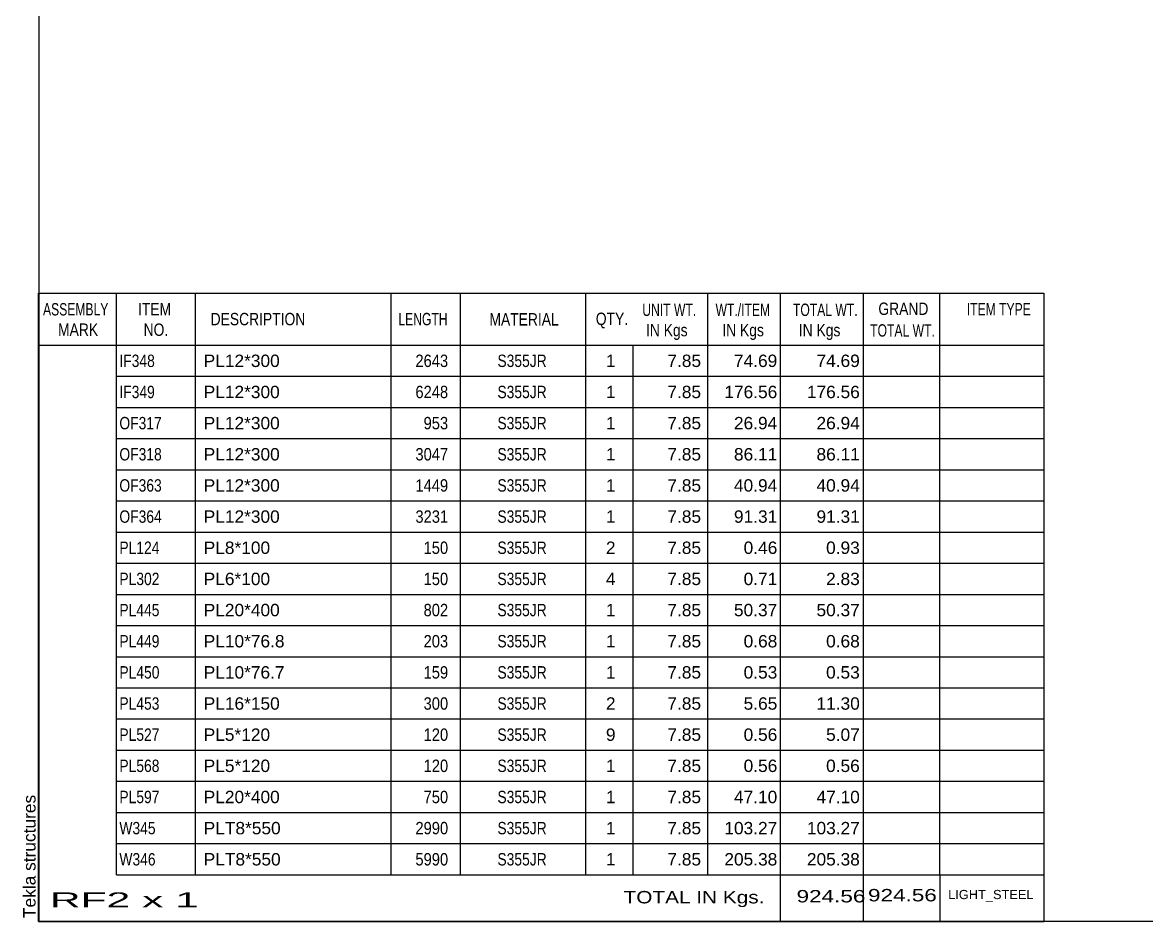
# Model space of a CAD drawing. Header units: millimetres. Extents: x -26 to 377, y -200 to 77.
# Drawn here: x -25.6 to 147.7, y -200.2 to -61.6 of the extents above; entities that cross this region are included whole.
import ezdxf

# ---------------------------------------------------------------- set-up
doc = ezdxf.new("R2010")
doc.units = ezdxf.units.MM
doc.styles.add('Arial', font='ARIAL.TTF', dxfattribs={"height": 0.2})

# ---------------------------------------------------------------- blocks, each defined once
blk = doc.blocks.new('Unknown-627307288-1211')
at = {"color": 5, "linetype": 'Continuous'}
for p, q in [((-23.04, 76.87), (-23.04, -200.13)), ((-23.04, -200.13), (376.96, -200.13))]:
    blk.add_line(p, q, dxfattribs=at)
at = {"color": 174, "linetype": 'Continuous', "style": 'Arial'}
blk.add_text('Tekla structures', height=1.9102, rotation=90, dxfattribs=at).set_placement((-23.54, -199.63))
blk = doc.blocks.new('CBS_BOM-627307288-9368')
at = {"color": 7, "linetype": 'Continuous'}
for p, q in [((-23.08, -111.36), (-23.08, -103.36)), ((-23.07, -103.36), (131.85, -103.36)), ((-11.08, -111.36), (-11.08, -103.36)), ((1.11, -111.36), (1.11, -103.36)), ((31.28, -111.36), (31.28, -103.36)), ((41.96, -111.36), (41.96, -103.36)), ((61.28, -111.36), (61.28, -103.36)), ((80.08, -111.36), (80.08, -103.36)), ((91.29, -111.36), (91.29, -103.36)), ((104.07, -111.36), (104.07, -103.36)), ((115.83, -111.36), (115.83, -103.36)), ((131.85, -103.37), (131.84, -111.35)), ((-23.08, -111.36), (131.85, -111.36)), ((-23.08, -116.16), (-23.08, -111.36)), ((-11.08, -116.16), (-11.08, -111.36)), ((1.11, -116.16), (1.11, -111.36)), ((31.28, -116.16), (31.28, -111.36)), ((41.96, -116.16), (41.96, -111.36)), ((61.28, -116.16), (61.28, -111.36)), ((68.54, -116.16), (68.54, -111.36)), ((80.08, -116.16), (80.08, -111.36)), ((91.29, -116.16), (91.29, -111.36)), ((104.07, -116.16), (104.07, -111.36)), ((115.84, -116.16), (115.84, -111.36)), ((131.85, -111.37), (131.85, -116.16)), ((-23.08, -120.96), (-23.08, -116.16)), ((-11.08, -116.16), (131.85, -116.16)), ((-11.08, -120.96), (-11.08, -116.16)), ((1.11, -120.96), (1.11, -116.16)), ((31.28, -120.96), (31.28, -116.16)), ((41.96, -120.96), (41.96, -116.16)), ((61.28, -120.96), (61.28, -116.16)), ((68.54, -120.96), (68.54, -116.16)), ((80.08, -120.96), (80.08, -116.16)), ((91.29, -120.96), (91.29, -116.16)), ((104.07, -120.96), (104.07, -116.16)), ((115.84, -120.96), (115.84, -116.16)), ((131.85, -116.17), (131.85, -120.96)), ((-23.08, -125.76), (-23.08, -120.96)), ((-11.08, -120.96), (131.85, -120.96)), ((-11.08, -125.76), (-11.08, -120.96)), ((1.11, -125.76), (1.11, -120.96)), ((31.28, -125.76), (31.28, -120.96)), ((41.96, -125.76), (41.96, -120.96)), ((61.28, -125.76), (61.28, -120.96)), ((68.54, -125.76), (68.54, -120.96)), ((80.08, -125.76), (80.08, -120.96)), ((91.29, -125.76), (91.29, -120.96)), ((104.07, -125.76), (104.07, -120.96)), ((115.84, -125.76), (115.84, -120.96)), ((131.85, -120.97), (131.85, -125.76)), ((-23.08, -130.56), (-23.08, -125.76)), ((-11.08, -125.76), (131.85, -125.76)), ((-11.08, -130.56), (-11.08, -125.76)), ((1.11, -130.56), (1.11, -125.76)), ((31.28, -130.56), (31.28, -125.76)), ((41.96, -130.56), (41.96, -125.76)), ((61.28, -130.56), (61.28, -125.76)), ((68.54, -130.56), (68.54, -125.76)), ((80.08, -130.56), (80.08, -125.76)), ((91.29, -130.56), (91.29, -125.76)), ((104.07, -130.56), (104.07, -125.76)), ((115.84, -130.56), (115.84, -125.76)), ((131.85, -125.77), (131.85, -130.56)), ((-23.08, -135.36), (-23.08, -130.56)), ((-11.08, -130.56), (131.85, -130.56)), ((-11.08, -135.36), (-11.08, -130.56)), ((1.11, -135.36), (1.11, -130.56)), ((31.28, -135.36), (31.28, -130.56)), ((41.96, -135.36), (41.96, -130.56)), ((61.28, -135.36), (61.28, -130.56)), ((68.54, -135.36), (68.54, -130.56)), ((80.08, -135.36), (80.08, -130.56)), ((91.29, -135.36), (91.29, -130.56)), ((104.07, -135.36), (104.07, -130.56)), ((115.84, -135.36), (115.84, -130.56)), ((131.85, -130.57), (131.85, -135.36)), ((-23.08, -140.16), (-23.08, -135.36)), ((-11.08, -135.36), (131.85, -135.36)), ((-11.08, -140.16), (-11.08, -135.36)), ((1.11, -140.16), (1.11, -135.36)), ((31.28, -140.16), (31.28, -135.36)), ((41.96, -140.16), (41.96, -135.36)), ((61.28, -140.16), (61.28, -135.36)), ((68.54, -140.16), (68.54, -135.36)), ((80.08, -140.16), (80.08, -135.36)), ((91.29, -140.16), (91.29, -135.36)), ((104.07, -140.16), (104.07, -135.36)), ((115.84, -140.16), (115.84, -135.36)), ((131.85, -135.37), (131.85, -140.16)), ((-23.08, -144.96), (-23.08, -140.16)), ((-11.08, -140.16), (131.85, -140.16)), ((-11.08, -144.96), (-11.08, -140.16)), ((1.11, -144.96), (1.11, -140.16)), ((31.28, -144.96), (31.28, -140.16)), ((41.96, -144.96), (41.96, -140.16)), ((61.28, -144.96), (61.28, -140.16)), ((68.54, -144.96), (68.54, -140.16)), ((80.08, -144.96), (80.08, -140.16)), ((91.29, -144.96), (91.29, -140.16)), ((104.07, -144.96), (104.07, -140.16)), ((115.84, -144.96), (115.84, -140.16)), ((131.85, -140.17), (131.85, -144.96)), ((-23.08, -149.76), (-23.08, -144.96)), ((-11.08, -144.96), (131.85, -144.96)), ((-11.08, -149.76), (-11.08, -144.96)), ((1.11, -149.76), (1.11, -144.96)), ((31.28, -149.76), (31.28, -144.96)), ((41.96, -149.76), (41.96, -144.96)), ((61.28, -149.76), (61.28, -144.96)), ((68.54, -149.76), (68.54, -144.96)), ((80.08, -149.76), (80.08, -144.96)), ((91.29, -149.76), (91.29, -144.96)), ((104.07, -149.76), (104.07, -144.96)), ((115.84, -149.76), (115.84, -144.96)), ((131.85, -144.97), (131.85, -149.76)), ((-23.08, -154.56), (-23.08, -149.76)), ((-11.08, -149.76), (131.85, -149.76)), ((-11.08, -154.56), (-11.08, -149.76)), ((1.11, -154.56), (1.11, -149.76)), ((31.28, -154.56), (31.28, -149.76)), ((41.96, -154.56), (41.96, -149.76)), ((61.28, -154.56), (61.28, -149.76)), ((68.54, -154.56), (68.54, -149.76)), ((80.08, -154.56), (80.08, -149.76)), ((91.29, -154.56), (91.29, -149.76)), ((104.07, -154.56), (104.07, -149.76)), ((115.84, -154.56), (115.84, -149.76)), ((131.85, -149.77), (131.85, -154.56)), ((-23.08, -159.36), (-23.08, -154.56)), ((-11.08, -154.56), (131.85, -154.56)), ((-11.08, -159.36), (-11.08, -154.56)), ((1.11, -159.36), (1.11, -154.56)), ((31.28, -159.36), (31.28, -154.56)), ((41.96, -159.36), (41.96, -154.56)), ((61.28, -159.36), (61.28, -154.56)), ((68.54, -159.36), (68.54, -154.56)), ((80.08, -159.36), (80.08, -154.56)), ((91.29, -159.36), (91.29, -154.56)), ((104.07, -159.36), (104.07, -154.56)), ((115.84, -159.36), (115.84, -154.56)), ((131.85, -154.57), (131.85, -159.36)), ((-23.08, -164.16), (-23.08, -159.36)), ((-11.08, -159.36), (131.85, -159.36)), ((-11.08, -164.16), (-11.08, -159.36)), ((1.11, -164.16), (1.11, -159.36)), ((31.28, -164.16), (31.28, -159.36)), ((41.96, -164.16), (41.96, -159.36)), ((61.28, -164.16), (61.28, -159.36)), ((68.54, -164.16), (68.54, -159.36)), ((80.08, -164.16), (80.08, -159.36)), ((91.29, -164.16), (91.29, -159.36)), ((104.07, -164.16), (104.07, -159.36)), ((115.84, -164.16), (115.84, -159.36)), ((131.85, -159.37), (131.85, -164.16)), ((-23.08, -168.96), (-23.08, -164.16)), ((-11.08, -164.16), (131.85, -164.16)), ((-11.08, -168.96), (-11.08, -164.16)), ((1.11, -168.96), (1.11, -164.16)), ((31.28, -168.96), (31.28, -164.16)), ((41.96, -168.96), (41.96, -164.16)), ((61.28, -168.96), (61.28, -164.16)), ((68.54, -168.96), (68.54, -164.16)), ((80.08, -168.96), (80.08, -164.16)), ((91.29, -168.96), (91.29, -164.16)), ((104.07, -168.96), (104.07, -164.16)), ((115.84, -168.96), (115.84, -164.16)), ((131.85, -164.17), (131.85, -168.96)), ((-23.08, -173.76), (-23.08, -168.96)), ((-11.08, -168.96), (131.85, -168.96)), ((-11.08, -173.76), (-11.08, -168.96)), ((1.11, -173.76), (1.11, -168.96)), ((31.28, -173.76), (31.28, -168.96)), ((41.96, -173.76), (41.96, -168.96)), ((61.28, -173.76), (61.28, -168.96)), ((68.54, -173.76), (68.54, -168.96)), ((80.08, -173.76), (80.08, -168.96)), ((91.29, -173.76), (91.29, -168.96)), ((104.07, -173.76), (104.07, -168.96)), ((115.84, -173.76), (115.84, -168.96)), ((131.85, -168.97), (131.85, -173.76)), ((-23.08, -178.56), (-23.08, -173.76)), ((-11.08, -173.76), (131.85, -173.76)), ((-11.08, -178.56), (-11.08, -173.76)), ((1.11, -178.56), (1.11, -173.76)), ((31.28, -178.56), (31.28, -173.76)), ((41.96, -178.56), (41.96, -173.76)), ((61.28, -178.56), (61.28, -173.76)), ((68.54, -178.56), (68.54, -173.76)), ((80.08, -178.56), (80.08, -173.76)), ((91.29, -178.56), (91.29, -173.76)), ((104.07, -178.56), (104.07, -173.76)), ((115.84, -178.56), (115.84, -173.76)), ((131.85, -173.77), (131.85, -178.56)), ((-23.08, -183.36), (-23.08, -178.56)), ((-11.08, -178.56), (131.85, -178.56)), ((-11.08, -183.36), (-11.08, -178.56)), ((1.11, -183.36), (1.11, -178.56)), ((31.28, -183.36), (31.28, -178.56)), ((41.96, -183.36), (41.96, -178.56)), ((61.28, -183.36), (61.28, -178.56)), ((68.54, -183.36), (68.54, -178.56)), ((80.08, -183.36), (80.08, -178.56)), ((91.29, -183.36), (91.29, -178.56)), ((104.07, -183.36), (104.07, -178.56)), ((115.84, -183.36), (115.84, -178.56)), ((131.85, -178.57), (131.85, -183.36)), ((-23.08, -188.16), (-23.08, -183.36)), ((-11.08, -183.36), (131.85, -183.36)), ((-11.08, -188.16), (-11.08, -183.36)), ((1.11, -188.16), (1.11, -183.36)), ((31.28, -188.16), (31.28, -183.36)), ((41.96, -188.16), (41.96, -183.36)), ((61.28, -188.16), (61.28, -183.36)), ((68.54, -188.16), (68.54, -183.36)), ((80.08, -188.16), (80.08, -183.36)), ((91.29, -188.16), (91.29, -183.36)), ((104.07, -188.16), (104.07, -183.36)), ((115.84, -188.16), (115.84, -183.36)), ((131.85, -183.37), (131.85, -188.16)), ((-23.08, -192.96), (-23.08, -188.16)), ((-11.08, -188.16), (131.85, -188.16)), ((-11.08, -192.96), (-11.08, -188.16)), ((1.11, -192.96), (1.11, -188.16)), ((31.28, -192.96), (31.28, -188.16)), ((41.96, -192.96), (41.96, -188.16)), ((61.28, -192.96), (61.28, -188.16)), ((68.54, -192.96), (68.54, -188.16)), ((80.08, -192.96), (80.08, -188.16)), ((91.29, -192.96), (91.29, -188.16)), ((104.07, -192.96), (104.07, -188.16)), ((115.84, -192.96), (115.84, -188.16)), ((131.85, -188.17), (131.85, -192.96)), ((-23.08, -200.16), (-23.08, -192.98)), ((-11.08, -192.96), (131.85, -192.96)), ((91.29, -200.16), (91.29, -192.98)), ((104.07, -200.16), (104.07, -192.98)), ((115.88, -200.16), (115.88, -192.98)), ((131.85, -192.96), (131.85, -200.16)), ((-23.08, -200.16), (131.85, -200.16))]:
    blk.add_line(p, q, dxfattribs=at)
at = {"color": 3, "linetype": 'Continuous', "style": 'Arial'}
for s, height, width, p in [('ASSEMBLY', 1.91, 0.7, (-22.39, -106.79)), ('ITEM', 1.91, 0.8, (-7.75, -106.79)), ('UNIT WT.', 1.91, 0.7, (69.97, -106.87)), ('WT./ITEM', 1.91, 0.7, (81.26, -106.87)), ('TOTAL WT.', 1.91, 0.7, (93.19, -106.87)), ('GRAND', 1.91, 0.8, (106.35, -106.71)), ('ITEM TYPE', 1.91, 0.7, (119.98, -106.78)), ('DESCRIPTION', 1.9102, 0.8, (3.44, -108.3)), ('LENGTH', 1.91, 0.7, (32.38, -108.3)), ('MATERIAL', 1.91, 0.8, (46.41, -108.34)), ('QTY.', 1.91, 0.8, (62.8, -108.26)), ('MARK', 1.91, 0.8, (-20.07, -109.93)), ('NO.', 1.91, 0.8, (-6.89, -109.93)), ('IN Kgs', 1.91, 0.8, (70.54, -110)), ('IN Kgs', 1.91, 0.8, (82.3, -110)), ('IN Kgs', 1.91, 0.8, (94.09, -110)), ('TOTAL WT.', 1.91, 0.7, (105.09, -110.05))]:
    blk.add_text(s, height=height, dxfattribs=dict(at, width=width)).set_placement(p)
at = {"color": 7, "linetype": 'Continuous', "style": 'Arial'}
for s, width, p in [('IF348', 0.8, (-10.62, -114.73)), ('2643', 0.85, (35, -114.73)), ('S355JR', 0.8, (47.64, -114.73)), ('IF349', 0.8, (-10.62, -119.53)), ('6248', 0.85, (35, -119.53)), ('S355JR', 0.8, (47.64, -119.53)), ('OF317', 0.8, (-10.62, -124.33)), ('953', 0.85, (36.26, -124.33)), ('S355JR', 0.8, (47.64, -124.33)), ('OF318', 0.8, (-10.62, -129.13)), ('3047', 0.85, (35, -129.13)), ('S355JR', 0.8, (47.64, -129.13)), ('OF363', 0.8, (-10.62, -133.93)), ('1449', 0.85, (35, -133.93)), ('S355JR', 0.8, (47.64, -133.93)), ('OF364', 0.8, (-10.62, -138.73)), ('3231', 0.85, (35, -138.73)), ('S355JR', 0.8, (47.64, -138.73)), ('PL124', 0.8, (-10.62, -143.53)), ('150', 0.85, (36.26, -143.53)), ('S355JR', 0.8, (47.64, -143.53)), ('PL302', 0.8, (-10.62, -148.33)), ('150', 0.85, (36.26, -148.33)), ('S355JR', 0.8, (47.64, -148.33)), ('PL445', 0.8, (-10.62, -153.13)), ('802', 0.85, (36.26, -153.13)), ('S355JR', 0.8, (47.64, -153.13)), ('PL449', 0.8, (-10.62, -157.93)), ('203', 0.85, (36.26, -157.93)), ('S355JR', 0.8, (47.64, -157.93)), ('PL450', 0.8, (-10.62, -162.73)), ('159', 0.85, (36.26, -162.73)), ('S355JR', 0.8, (47.64, -162.73)), ('PL453', 0.8, (-10.62, -167.53)), ('300', 0.85, (36.26, -167.53)), ('S355JR', 0.8, (47.64, -167.53)), ('PL527', 0.8, (-10.62, -172.33)), ('120', 0.85, (36.26, -172.33)), ('S355JR', 0.8, (47.64, -172.33)), ('PL568', 0.8, (-10.62, -177.13)), ('120', 0.85, (36.26, -177.13)), ('S355JR', 0.8, (47.64, -177.13)), ('PL597', 0.8, (-10.62, -181.93)), ('750', 0.85, (36.26, -181.93)), ('S355JR', 0.8, (47.64, -181.93)), ('W345', 0.8, (-10.62, -186.73)), ('2990', 0.85, (35, -186.73)), ('S355JR', 0.8, (47.64, -186.73)), ('W346', 0.8, (-10.62, -191.53)), ('5990', 0.85, (35, -191.53)), ('S355JR', 0.8, (47.64, -191.53))]:
    blk.add_text(s, height=1.91, dxfattribs=dict(at, width=width)).set_placement(p)
for s, p in [('PL12*300', (2.37, -114.73)), ('1', (64.36, -114.73)), ('7.85', (73.83, -114.73)), ('74.69', (84.09, -114.73)), ('74.69', (96.81, -114.73)), ('PL12*300', (2.37, -119.53)), ('1', (64.36, -119.53)), ('7.85', (73.83, -119.53)), ('176.56', (82.61, -119.53)), ('176.56', (95.33, -119.53)), ('PL12*300', (2.37, -124.33)), ('1', (64.36, -124.33)), ('7.85', (73.83, -124.33)), ('26.94', (84.09, -124.33)), ('26.94', (96.81, -124.33)), ('PL12*300', (2.37, -129.13)), ('1', (64.36, -129.13)), ('7.85', (73.83, -129.13)), ('86.11', (84.09, -129.13)), ('86.11', (96.81, -129.13)), ('PL12*300', (2.37, -133.93)), ('1', (64.36, -133.93)), ('7.85', (73.83, -133.93)), ('40.94', (84.09, -133.93)), ('40.94', (96.81, -133.93)), ('PL12*300', (2.37, -138.73)), ('1', (64.36, -138.73)), ('7.85', (73.83, -138.73)), ('91.31', (84.09, -138.73)), ('91.31', (96.81, -138.73)), ('PL8*100', (2.37, -143.53)), ('2', (64.36, -143.53)), ('7.85', (73.83, -143.53)), ('0.46', (85.58, -143.53)), ('0.93', (98.29, -143.53)), ('PL6*100', (2.37, -148.33)), ('4', (64.36, -148.33)), ('7.85', (73.83, -148.33)), ('0.71', (85.58, -148.33)), ('2.83', (98.29, -148.33)), ('PL20*400', (2.37, -153.13)), ('1', (64.36, -153.13)), ('7.85', (73.83, -153.13)), ('50.37', (84.09, -153.13)), ('50.37', (96.81, -153.13)), ('PL10*76.8', (2.37, -157.93)), ('1', (64.36, -157.93)), ('7.85', (73.83, -157.93)), ('0.68', (85.58, -157.93)), ('0.68', (98.29, -157.93)), ('PL10*76.7', (2.37, -162.73)), ('1', (64.36, -162.73)), ('7.85', (73.83, -162.73)), ('0.53', (85.58, -162.73)), ('0.53', (98.29, -162.73)), ('PL16*150', (2.37, -167.53)), ('2', (64.36, -167.53)), ('7.85', (73.83, -167.53)), ('5.65', (85.58, -167.53)), ('11.30', (96.81, -167.53)), ('PL5*120', (2.37, -172.33)), ('9', (64.36, -172.33)), ('7.85', (73.83, -172.33)), ('0.56', (85.58, -172.33)), ('5.07', (98.29, -172.33)), ('PL5*120', (2.37, -177.13)), ('1', (64.36, -177.13)), ('7.85', (73.83, -177.13)), ('0.56', (85.58, -177.13)), ('0.56', (98.29, -177.13)), ('PL20*400', (2.37, -181.93)), ('1', (64.36, -181.93)), ('7.85', (73.83, -181.93)), ('47.10', (84.09, -181.93)), ('47.10', (96.81, -181.93)), ('PLT8*550', (2.37, -186.73)), ('1', (64.36, -186.73)), ('7.85', (73.83, -186.73)), ('103.27', (82.61, -186.73)), ('103.27', (95.33, -186.73)), ('PLT8*550', (2.37, -191.53)), ('1', (64.36, -191.53)), ('7.85', (73.83, -191.53)), ('205.38', (82.61, -191.53)), ('205.38', (95.33, -191.53))]:
    blk.add_text(s, height=1.91, dxfattribs=at).set_placement(p)
at = {"color": 6, "linetype": 'Continuous', "style": 'Arial'}
for s, height, width, p in [('RF2 x 1', 2.292, 2.05, (-21.35, -197.97)), ('TOTAL IN Kgs.', 1.9102, 1.2, (67.08, -197.37)), ('924.56', 1.91, 1.3, (93.74, -197.22)), ('924.56', 1.91, 1.3, (104.75, -197.06))]:
    blk.add_text(s, height=height, dxfattribs=dict(at, width=width)).set_placement(p)
blk.add_text('LIGHT_STEEL', height=1.4135, dxfattribs=at).set_placement((117.1, -196.71))

msp = doc.modelspace()

# ---------------------------------------------------------------- block references
for name in ['Unknown-627307288-1211', 'CBS_BOM-627307288-9368']:
    msp.add_blockref(name, (0, 0))

doc.saveas('drawing.dxf')
